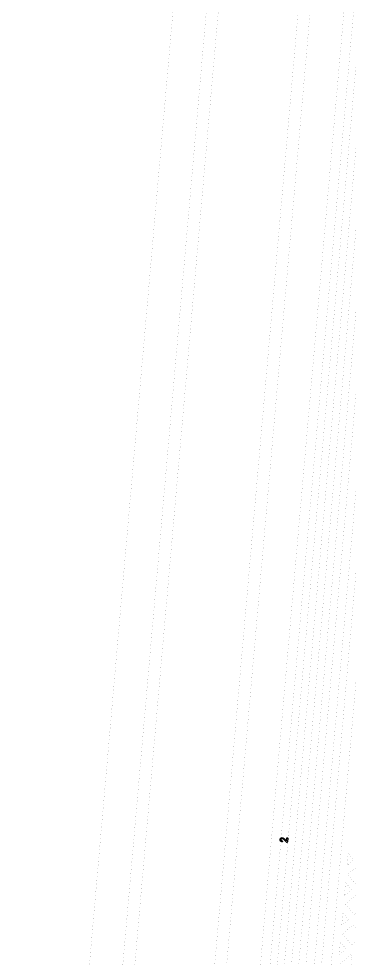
# Model space of a CAD drawing. Extents: x 592 to 965, y 89 to 353.
# Drawn here: x 620.66 to 631.25, y 276.55 to 306.69 of the extents above; entities that cross this region are included whole.
import ezdxf

# ---------------------------------------------------------------- set-up
doc = ezdxf.new("R2010")
doc.units = 0
doc.layers.add('a_area', color=3, linetype='Continuous')

# ---------------------------------------------------------------- blocks, each defined once
blk = doc.blocks.new('PAD_R3')
at = {"layer": 'a_area', "const_width": 0.5}
blk.add_lwpolyline([(0.25, 0, 1), (-0.25, 0, 1)], format="xyb", close=True, dxfattribs=at)

msp = doc.modelspace()

# ---------------------------------------------------------------- linework, layer by layer
at = {"layer": 'a_area', "const_width": 0.0015}
for points in [[(620.663, 250.475), (626.564, 317.92, -0.395559), (629.092, 320.013), (638.8, 319.164), (638.8, 319.164), (643.789, 318.728), (643.789, 318.728), (663.818, 316.975, -0.414214), (665.986, 314.392), (660.395, 250.475)], [(638.808, 318.81), (638.79, 318.831), (629.038, 319.684), (626.867, 317.863), (626.195, 310.181), (626.874, 309.372, -0.201917), (626.883, 309.344), (621.734, 250.475), (620.663, 250.475)], [(625.061, 250.475), (630.278, 310.113), (629.2, 311.398, -0.201939), (629.191, 311.426), (629.655, 316.731, -0.201958), (629.669, 316.757), (630.275, 317.266, -0.201907), (630.304, 317.275), (631.586, 317.163, -0.366929), (632.274, 317.103), (632.722, 317.064, -0.201981), (632.749, 317.05), (633.231, 316.475), (638.917, 315.978), (639.515, 316.479), (639.526, 316.611, -0.180131), (639.559, 316.982), (639.633, 317.827), (638.808, 318.81)], [(641.675, 317.242), (641.429, 316.731), (641.411, 316.523, -0.197511), (640.96, 315.663), (639.636, 314.552, -0.199362), (638.526, 314.204), (633.618, 314.633, 0.165107), (633.465, 314.596, 0.034739), (633.252, 314.441), (632.801, 314.062, 0.199687), (632.13, 312.767), (626.68, 250.475), (626.451, 250.475)], [(627.37, 250.475), (632.805, 312.601, -0.197973), (633.285, 313.522), (633.354, 313.58, -0.200605), (634.263, 313.863), (639.139, 313.437, 0.198796), (641.26, 314.105), (642.966, 315.536, 0.060629), (643.281, 315.873, 0.136739), (643.498, 316.458), (643.506, 316.55, 0.188659), (643.302, 317.203)], [(644.055, 317.147, 0.196952), (643.732, 316.512), (643.725, 316.43, -0.135947), (643.463, 315.735, -0.060592), (643.11, 315.359), (641.408, 313.93, -0.198926), (639.119, 313.209), (634.228, 313.637, 0.196864), (633.502, 313.405), (633.433, 313.348, 0.19981), (633.032, 312.573), (627.6, 250.475), (627.37, 250.475)], [(626.451, 250.475), (631.904, 312.801, -0.198159), (632.655, 314.238), (633.106, 314.617, -0.035183), (633.348, 314.792, -0.161701), (633.639, 314.861), (638.554, 314.431, 0.19807), (639.49, 314.728), (640.814, 315.839, 0.200241), (641.185, 316.557), (641.203, 316.764), (641.016, 317.009)], [(626.91, 250.475), (632.357, 312.742, -0.198911), (632.911, 313.805), (633.473, 314.277, -0.201718), (633.773, 314.37), (638.857, 313.925, 0.198516), (640.893, 314.568), (641.35, 314.952, 0.075788), (641.478, 315.097, 0.023686), (641.978, 315.963, 0.189405), (642.014, 316.679)], [(642.711, 316.372, 0.194046), (642.183, 315.863, -0.023804), (641.671, 314.974, -0.075302), (641.498, 314.778), (641.038, 314.392, -0.199149), (638.829, 313.698), (633.746, 314.143, 0.19143), (633.621, 314.103), (633.057, 313.629, 0.198708), (632.585, 312.722), (627.14, 250.475), (626.91, 250.475)], [(627.873, 250.475), (633.289, 312.388, -0.197103), (633.619, 313.026), (633.75, 313.163, -0.135322), (633.998, 313.311, -0.089467), (634.632, 313.367), (639.154, 312.972, 0.069841), (640.27, 313.03, 0.129169), (641.849, 313.777), (643.635, 315.276, 0.065317), (644.113, 315.804, 0.195732), (644.199, 316.465)], [(644.839, 316.098, 0.200494), (644.303, 315.676, -0.065777), (643.781, 315.1), (641.996, 313.602, -0.129622), (640.306, 312.804, -0.070329), (639.118, 312.746), (634.607, 313.14, 0.088615), (634.059, 313.091, 0.134512), (633.915, 313.005), (633.77, 312.854, 0.198337), (633.517, 312.368), (628.103, 250.475), (627.873, 250.475)], [(628.41, 250.475), (633.685, 310.783, -0.117662)], [(622.118, 250.475), (627.279, 309.481, -0.018574)]]:
    msp.add_lwpolyline(points, format="xyb", dxfattribs=at)
for points in [[(631.598, 312.821), (626.144, 250.475)], [(629.882, 309.973), (624.678, 250.475)], [(631.18, 279.514), (631.403, 279.701), (631.215, 279.924)], [(631.215, 279.924), (631.18, 279.514)], [(631.096, 278.558), (631.319, 278.746), (631.132, 278.969)], [(631.132, 278.969), (631.096, 278.558)], [(631.012, 277.603), (631.236, 277.79), (631.048, 278.014)], [(631.048, 278.014), (631.012, 277.603)], [(630.929, 276.648), (631.152, 276.835), (630.965, 277.058)], [(630.965, 277.058), (630.929, 276.648)]]:
    msp.add_lwpolyline(points, dxfattribs=at)
at = {"layer": 'a_area'}
for points in [[(629.035, 280.339, -0.684794), (629.144, 280.403), (629.174, 280.381), (629.243, 280.311)], [(629.096, 280.284, -0.325713), (629.036, 280.331, -0.138049), (629.035, 280.339)], [(629.068, 280.367, 0.570488), (629.098, 280.314, -1), (629.096, 280.284)], [(629.243, 280.311), (629.251, 280.398, -1), (629.281, 280.395), (629.27, 280.276, -0.64638), (629.245, 280.266), (629.154, 280.359, 0.341671), (629.068, 280.367)]]:
    msp.add_lwpolyline(points, format="xyb", dxfattribs=at)
at = {"layer": 'a_area', "const_width": 0.0015}
for points in [[(631.205, 279.237), (631.494, 278.893), (631.839, 279.182), (631.55, 279.526)], [(631.122, 278.282), (631.411, 277.937), (631.755, 278.226), (631.466, 278.571)], [(631.039, 277.326), (631.327, 276.982), (631.672, 277.271), (631.383, 277.615)]]:
    msp.add_lwpolyline(points, close=True, dxfattribs=at)
msp.add_lwpolyline([(630.955, 276.371), (631.244, 276.026), (631.395, 276.154, -0.137331), (631.318, 276.431, -0.082618), (631.347, 276.603), (631.299, 276.66)], format="xyb", close=True, dxfattribs=at)

# ---------------------------------------------------------------- block references
at = {"layer": 'a_area', "xscale": 0.0015, "yscale": 0.0015, "zscale": 1.5}
for p in [(631.215, 279.924), (631.215, 279.924), (631.18, 279.514), (631.18, 279.514), (631.132, 278.969), (631.132, 278.969), (631.096, 278.558), (631.096, 278.558), (631.048, 278.014), (631.048, 278.014), (631.012, 277.603), (631.012, 277.603), (630.965, 277.058), (630.965, 277.058), (630.929, 276.648), (630.929, 276.648)]:
    msp.add_blockref('PAD_R3', p, dxfattribs=at)

doc.saveas('drawing.dxf')
